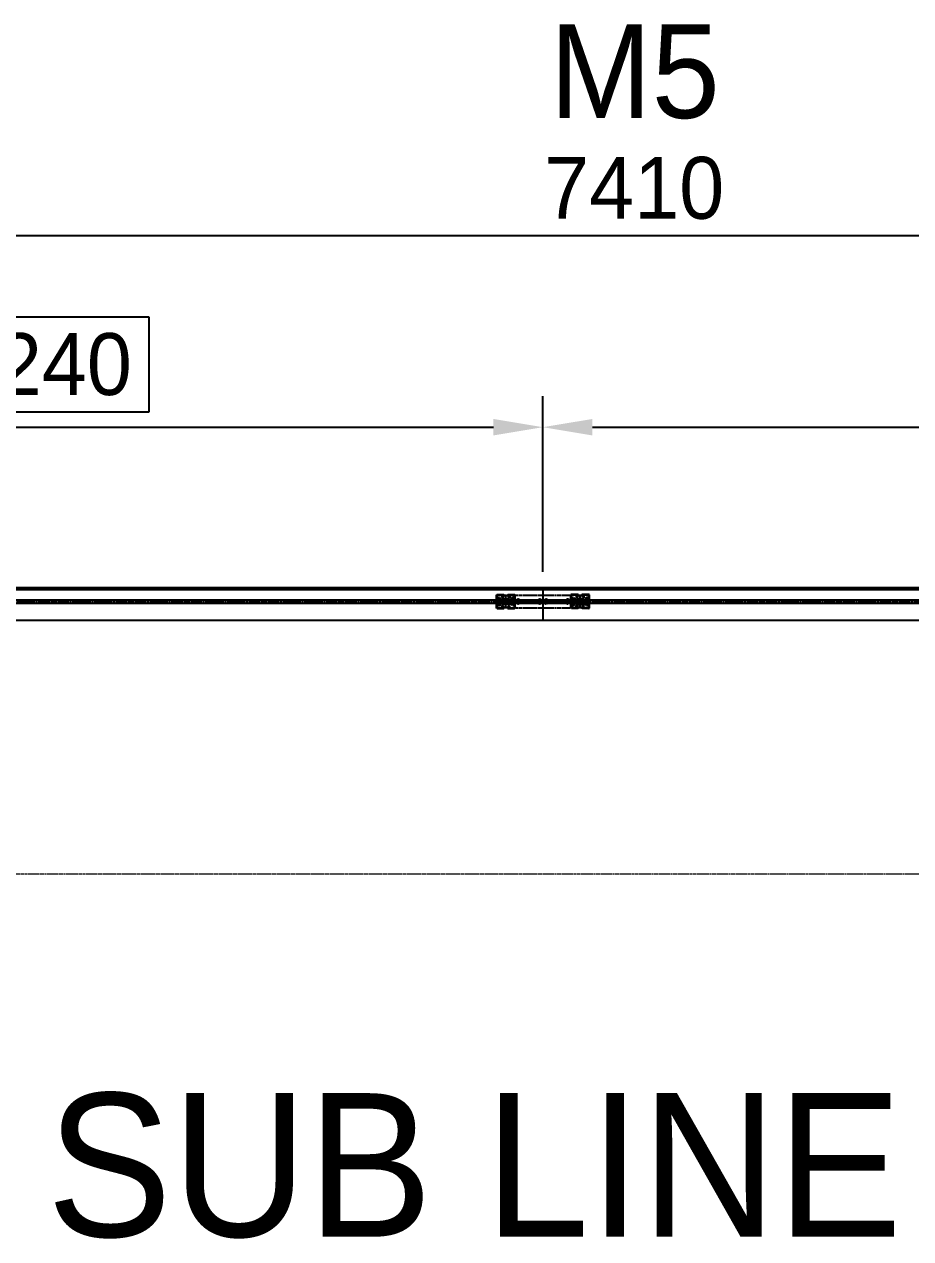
# Model space of a CAD drawing. Header units: inches. Extents: x 0 to 77285, y -118 to 40065.
# Drawn here: x 19598 to 22464, y 8541 to 12466 of the extents above; entities that cross this region are included whole.
import ezdxf
from ezdxf.enums import TextEntityAlignment as Align

# ---------------------------------------------------------------- set-up
doc = ezdxf.new("R2010")
doc.units = ezdxf.units.IN
doc.header["$LTSCALE"] = 5
doc.header["$MEASUREMENT"] = 0
for name, pattern in [('CENTER', [2, 1.25, -0.25, 0.25, -0.25]), ('HIDDEN', [0.375, 0.25, -0.125]), ('PHANTOM', [2.5, 1.25, -0.25, 0.25, -0.25, 0.25, -0.25])]:
    doc.linetypes.add(name, pattern=pattern)
for name, color, linetype in [('11', 1, 'CENTER'), ('22', 2, 'HIDDEN'), ('66', 6, 'PHANTOM'), ('B', 123, 'Continuous'), ('G', 231, 'Continuous')]:
    doc.layers.add(name, color=color, linetype=linetype)
doc.layers.add('33', color=3, linetype='PHANTOM', lineweight=9)
doc.styles.add('SCI', font='')
doc.styles.get('SCI').set_extended_font_data('Gulim')
doc.dimstyles.new('S', dxfattribs={"dimscale": 100, "dimtxt": 2.5, "dimasz": 2, "dimexe": 1.25, "dimexo": 0.625, "dimgap": -0.625, "dimtad": 1, "dimdec": 8, "dimtxsty": 'SCI', "dimcen": 2.5, "dimclrd": 1, "dimclre": 1, "dimclrt": 7, "dimadec": 8, "dimazin": 2, "dimtfac": 1, "dimtdec": 8, "dimtmove": 0, "dimatfit": 3, "dimfxl": 1, "dimarcsym": 0})
doc.dimstyles.new('SCH', dxfattribs={"dimtxt": 2.5, "dimasz": 2, "dimexe": 1.25, "dimexo": 0.625, "dimtad": 1, "dimdec": 8, "dimtxsty": 'SCI', "dimcen": 2.5, "dimclrd": 4, "dimclre": 4, "dimclrt": 7, "dimadec": 8, "dimazin": 2, "dimtfac": 1, "dimtdec": 8, "dimtmove": 0, "dimatfit": 3, "dimfxl": 1, "dimarcsym": 0})

# ---------------------------------------------------------------- blocks, each defined once
blk = doc.blocks.new('0104-20170619.11435441')
for p, q in [((-30, 6), (-30, 21)), ((-30, 6), (-29, 6)), ((-29, 5), (-29, 6)), ((-29, 5), (-24, 5)), ((-6, 22.5), (-28.5, 22.5)), ((-28, 10.5), (-28, 19.5)), ((-28, 10.5), (-26, 10.5)), ((-10.5, 20.5), (-27, 20.5)), ((-26, 10.5), (-26, 12.5)), ((-26, 12.5), (-20.4, 12.5)), ((-22.4, 12.5), (-24.1, 12.5)), ((-23, 10.5), (-24.1, 10.5)), ((-24, 10.5), (-21, 10.5)), ((-24, 5), (-24, 10.5)), ((-21, 10.5), (-18, 8.5)), ((-20.4, 12.5), (-16, 9.6)), ((-18, -8.5), (-18, 8.5)), ((-16, 1), (-16, 9.6)), ((-16, 1), (-9.9, 1)), ((-10.5, 18.5), (-12.5, 18.5)), ((-12.5, 18.5), (-12.5, 12.9)), ((-12.5, 12.9), (-7.9, 6.1)), ((-10.5, 20.5), (-10.5, 18.5)), ((-10.5, 16.5), (-10.5, 13.5)), ((-5, 16.5), (-10.5, 16.5)), ((-10.5, 13.5), (-6.5, 7.6)), ((-4.9, 1), (-7.4, 1)), ((-6, 22.5), (-6, 21.5)), ((-5, 21.5), (-6, 21.5)), ((-4.2, 2.8), (-6, 4.5)), ((-5, 21.5), (-5, 16.5)), ((-2.8, 4.2), (-4.5, 6)), ((-1, 4.9), (-1, 7.4)), ((1, 4.9), (1, 7.4)), ((2.8, 4.2), (4.5, 6)), ((4.2, 2.8), (6, 4.5)), ((4.9, 1), (7.4, 1)), ((5, 21.5), (5, 16.5)), ((6, 21.5), (5, 21.5)), ((10.5, 16.5), (5, 16.5)), ((6, 22.5), (6, 21.5)), ((28.5, 22.5), (6, 22.5)), ((10.5, 13.5), (6.5, 7.6)), ((12.5, 12.9), (7.9, 6.1)), ((9.9, 1), (16, 1)), ((10.5, 20.5), (10.5, 18.5)), ((27, 20.5), (10.5, 20.5)), ((12.5, 18.5), (10.5, 18.5)), ((10.5, 16.5), (10.5, 13.5)), ((12.5, 18.5), (12.5, 12.9)), ((20.4, 12.5), (16, 9.6)), ((16, 1), (16, 9.6)), ((21, 10.5), (18, 8.5)), ((18, -8.5), (18, 8.5)), ((26, 12.5), (20.4, 12.5)), ((24, 10.5), (21, 10.5)), ((24, 5), (24, 10.5)), ((29, 5), (24, 5)), ((26, 10.5), (26, 12.5)), ((28, 10.5), (26, 10.5)), ((28, 10.5), (28, 19.5)), ((29, 5), (29, 6)), ((30, 6), (29, 6)), ((30, 6), (30, 21)), ((-30, -21), (-30, -6)), ((-30, -6), (-29, -6)), ((-29, -6), (-29, -5)), ((-29, -5), (-24, -5)), ((-6, -22.5), (-28.5, -22.5)), ((-28, -19.5), (-28, -10.5)), ((-28, -10.5), (-26, -10.5)), ((-10.5, -20.5), (-27, -20.5)), ((-26, -12.5), (-26, -10.5)), ((-26, -12.5), (-20.4, -12.5)), ((-24, -10.5), (-24, -5)), ((-24, -10.5), (-21, -10.5)), ((-21, -10.5), (-18, -8.5)), ((-20.4, -12.5), (-16, -9.6)), ((-16, -9.6), (-16, -1)), ((-16, -1), (-9.9, -1)), ((-12.5, -12.9), (-7.9, -6.1)), ((-12.5, -18.5), (-12.5, -12.9)), ((-10.5, -18.5), (-12.5, -18.5)), ((-10.5, -13.5), (-6.5, -7.6)), ((-10.5, -16.5), (-10.5, -13.5)), ((-5, -16.5), (-10.5, -16.5)), ((-10.5, -20.5), (-10.5, -18.5)), ((-4.9, -1), (-7.4, -1)), ((-4.2, -2.8), (-6, -4.5)), ((-6, -22.5), (-6, -21.5)), ((-5, -21.5), (-6, -21.5)), ((-5, -21.5), (-5, -16.5)), ((-2.8, -4.2), (-4.5, -6)), ((-1, -4.9), (-1, -7.4)), ((1, -4.9), (1, -7.4)), ((2.8, -4.2), (4.5, -6)), ((4.2, -2.8), (6, -4.5)), ((4.9, -1), (7.4, -1)), ((5, -21.5), (5, -16.5)), ((10.5, -16.5), (5, -16.5)), ((6, -21.5), (5, -21.5)), ((6, -22.5), (6, -21.5)), ((28.5, -22.5), (6, -22.5)), ((10.5, -13.5), (6.5, -7.6)), ((12.5, -12.9), (7.9, -6.1)), ((9.9, -1), (16, -1)), ((10.5, -16.5), (10.5, -13.5)), ((12.5, -18.5), (10.5, -18.5)), ((10.5, -20.5), (10.5, -18.5)), ((27, -20.5), (10.5, -20.5)), ((12.5, -18.5), (12.5, -12.9)), ((16, -9.6), (16, -1)), ((20.4, -12.5), (16, -9.6)), ((21, -10.5), (18, -8.5)), ((26, -12.5), (20.4, -12.5)), ((24, -10.5), (21, -10.5)), ((24, -10.5), (24, -5)), ((29, -5), (24, -5)), ((26, -12.5), (26, -10.5)), ((28, -10.5), (26, -10.5)), ((28, -19.5), (28, -10.5)), ((29, -6), (29, -5)), ((30, -6), (29, -6)), ((30, -21), (30, -6))]:
    blk.add_line(p, q)
for centre, radius, start, end in [((-28.5, 21), 1.5, 90, 180), ((-27, 19.5), 1, 90, 180), ((0, 0), 10, 142.644, 174.2608), ((0, 0), 7.5, 172.3377, 187.6623), ((0, 0), 10, 49.1403, 130.8597), ((0, 0), 7.5, 127.3377, 142.6623), ((0, 0), 5, 146.537, 168.463), ((0, 0), 5, 101.537, 123.463), ((0, 0), 7.5, 82.3377, 97.6623), ((0, 0), 5, 56.537, 78.463), ((0, 0), 5, 11.537, 33.463), ((0, 0), 7.5, 37.3377, 52.6623), ((0, 0), 7.5, 352.3377, 7.6623), ((0, 0), 10, 5.7392, 39.0281), ((0, 0), 10, 5.7392, 37.356), ((27, 19.5), 1, 0, 90), ((28.5, 21), 1.5, 0, 90), ((-28.5, -21), 1.5, 180, 270), ((-27, -19.5), 1, 180, 270), ((0, 0), 10, 185.7392, 217.356), ((0, 0), 10, 229.1403, 309.2607), ((0, 0), 7.5, 217.3377, 232.6623), ((0, 0), 5, 191.537, 213.463), ((0, 0), 10, 243.4796, 310.8597), ((0, 0), 5, 236.537, 258.463), ((0, 0), 7.5, 262.3377, 277.6623), ((0, 0), 5, 281.537, 303.463), ((0, 0), 5, 326.537, 348.463), ((0, 0), 7.5, 307.3377, 322.6623), ((0, 0), 10, 320.9719, 354.2608), ((0, 0), 10, 322.644, 354.2608), ((27, -19.5), 1, 270, 0), ((28.5, -21), 1.5, 270, 0)]:
    blk.add_arc(centre, radius, start, end)
at = {"layer": '11'}
for p, q in [((0, -22.5), (0, 22.5)), ((30, 0), (-30, 0))]:
    blk.add_line(p, q, dxfattribs=at)
blk = doc.blocks.new('A$C8f69a4f7')
at = {"color": 7}
blk.add_line((0, 45.5), (0, -60), dxfattribs=at)
at = {"layer": '11'}
blk.add_line((93.4, 0), (-93.4, 0), dxfattribs=at)
at = {"layer": '66'}
for p, q in [((-90, -17), (-90, 17)), ((-87.5, 0), (-83.8, 6.5)), ((-83.8, -6.5), (-87.5, 0)), ((-87, 20), (87, 20)), ((-76.2, 6.5), (-83.8, 6.5)), ((-80, -7.3), (-80, 7.3)), ((-80, -7), (-80, 7)), ((-76.2, 6.5), (-72.5, 0)), ((-72.5, 0), (-76.2, -6.5)), ((-17.5, 0), (-13.8, 6.5)), ((-13.8, -6.5), (-17.5, 0)), ((-6.2, 6.5), (-13.8, 6.5)), ((-10, -7.3), (-10, 7.3)), ((-10, -7), (-10, 7)), ((-6.2, 6.5), (-2.5, 0)), ((-2.5, 0), (-6.2, -6.5)), ((2.5, 0), (6.2, 6.5)), ((6.2, -6.5), (2.5, 0)), ((13.8, 6.5), (6.2, 6.5)), ((10, -7.3), (10, 7.3)), ((10, -7), (10, 7)), ((13.8, 6.5), (17.5, 0)), ((17.5, 0), (13.8, -6.5)), ((72.5, 0), (76.2, 6.5)), ((76.2, -6.5), (72.5, 0)), ((83.8, 6.5), (76.2, 6.5)), ((80, -7.3), (80, 7.3)), ((80, -7), (80, 7)), ((83.8, 6.5), (87.5, 0)), ((87.5, 0), (83.8, -6.5)), ((90, -17), (90, 17)), ((-87, -20), (87, -20)), ((-76.2, -6.5), (-83.8, -6.5)), ((-6.2, -6.5), (-13.8, -6.5)), ((13.8, -6.5), (6.2, -6.5)), ((83.8, -6.5), (76.2, -6.5))]:
    blk.add_line(p, q, dxfattribs=at)
for centre, radius in [((-80, 0), 8.25), ((-80, 0), 6.5), ((-80, 0), 4.5), ((-80, 0), 4), ((-80, 0), 3.2), ((-10, 0), 8.25), ((-10, 0), 6.5), ((-10, 0), 4.5), ((-10, 0), 4), ((-10, 0), 3.2), ((10, 0), 8.25), ((10, 0), 6.5), ((10, 0), 4.5), ((10, 0), 4), ((10, 0), 3.2), ((80, 0), 8.25), ((80, 0), 6.5), ((80, 0), 4.5), ((80, 0), 4), ((80, 0), 3.2)]:
    blk.add_circle(centre, radius, dxfattribs=at)
for centre, start, end in [((-87, 17), 90, 180), ((87, 17), 0, 90), ((-87, -17), 180, 270), ((87, -17), 270, 0)]:
    blk.add_arc(centre, 3, start, end, dxfattribs=at)
at = {"layer": '22', "xscale": -1}
blk.add_blockref('0104-20170619.11435441', (-120, 0), dxfattribs=at)
at = {"layer": '22'}
blk.add_blockref('0104-20170619.11435441', (120, 0), dxfattribs=at)
blk = doc.blocks.new('A$C70ac2070')
for p, q in [((170, -7), (7130, -7)), ((170, -40.5), (7130, -40.5)), ((170, -50.5), (7130, -50.5)), ((170, -105.5), (7130, -105.5))]:
    blk.add_line(p, q)
at = {"layer": '11'}
blk.add_line((170, -45.5), (7130, -45.5), dxfattribs=at)
at = {"layer": 'B'}
blk.add_line((170, -5.5), (7130, -5.5), dxfattribs=at)
at = {"layer": 'G'}
blk.add_line((170, 0), (7130, 0), dxfattribs=at)
blk.add_blockref('A$C8f69a4f7', (3410, -45.5))
at = {"layer": '22', "xscale": -1}
blk.add_blockref('0104-20170619.11435441', (3290, -45.5), dxfattribs=at)
at = {"layer": '22'}
blk.add_blockref('0104-20170619.11435441', (3530, -45.5), dxfattribs=at)
blk = doc.blocks.new('*D547')
at = {"color": 1, "lineweight": -2, "transparency": 16777216}
for p, q in [((20001.3, 11518.9), (19308, 11518.9)), ((19308, 11518.9), (19308, 11213.6)), ((20001.3, 11213.6), (20001.3, 11518.9)), ((18034.6, 10695.6), (18034.6, 11263.6)), ((21274.6, 10695.6), (21274.6, 11263.6)), ((19308, 11213.6), (20001.3, 11213.6)), ((18194.6, 11163.6), (21114.6, 11163.6))]:
    blk.add_line(p, q, dxfattribs=at)
at = {"color": 1, "transparency": 16777216}
for points in [[(18194.6, 11190.2), (18194.6, 11136.9), (18034.6, 11163.6)], [(21114.6, 11190.2), (21114.6, 11136.9), (21274.6, 11163.6)]]:
    blk.add_solid(points, dxfattribs=at)
at = {"layer": 'Defpoints', "color": 0, "transparency": 16777216}
for p in [(21274.6, 11163.6), (18034.6, 10645.6), (21274.6, 10645.6)]:
    blk.add_point(p, dxfattribs=at)
at = {"color": 7, "transparency": 16777216, "insert": (19654.6, 11366.2), "char_height": 200, "attachment_point": 5, "style": 'SCI'}
blk.add_mtext('3240', dxfattribs=at)
blk = doc.blocks.new('*D548')
at = {"color": 1, "lineweight": -2, "transparency": 16777216}
for p, q in [((23481.3, 11518.9), (22788, 11518.9)), ((22788, 11518.9), (22788, 11213.6)), ((23481.3, 11213.6), (23481.3, 11518.9)), ((21274.6, 10695.6), (21274.6, 11263.6)), ((24994.6, 10695.6), (24994.6, 11263.6)), ((22788, 11213.6), (23481.3, 11213.6)), ((21434.6, 11163.6), (24834.6, 11163.6))]:
    blk.add_line(p, q, dxfattribs=at)
at = {"color": 1, "transparency": 16777216}
for points in [[(21434.6, 11190.2), (21434.6, 11136.9), (21274.6, 11163.6)], [(24834.6, 11190.2), (24834.6, 11136.9), (24994.6, 11163.6)]]:
    blk.add_solid(points, dxfattribs=at)
at = {"layer": 'Defpoints', "color": 0, "transparency": 16777216}
for p in [(24994.6, 11163.6), (21274.6, 10645.6), (24994.6, 10645.6)]:
    blk.add_point(p, dxfattribs=at)
at = {"color": 7, "transparency": 16777216, "insert": (23134.6, 11366.2), "char_height": 200, "attachment_point": 5, "style": 'SCI'}
blk.add_mtext('3720', dxfattribs=at)
blk = doc.blocks.new('*D561')
at = {"color": 4, "lineweight": -2, "transparency": 16777216}
for p, q in [((17864.6, 10695.6), (17864.6, 11883.1)), ((25274.6, 10695.6), (25274.6, 11883.1)), ((18024.6, 11783.1), (25114.6, 11783.1))]:
    blk.add_line(p, q, dxfattribs=at)
at = {"color": 4, "transparency": 16777216}
for points in [[(18024.6, 11809.8), (18024.6, 11756.5), (17864.6, 11783.1)], [(25114.6, 11809.8), (25114.6, 11756.5), (25274.6, 11783.1)]]:
    blk.add_solid(points, dxfattribs=at)
at = {"layer": 'Defpoints', "color": 0, "transparency": 16777216}
for p in [(25274.6, 11783.1), (17864.6, 10645.6), (25274.6, 10645.6)]:
    blk.add_point(p, dxfattribs=at)
at = {"color": 7, "transparency": 16777216, "insert": (21569.6, 11935.9), "char_height": 200, "attachment_point": 5, "style": 'SCI'}
blk.add_mtext('7410', dxfattribs=at)

msp = doc.modelspace()

# ---------------------------------------------------------------- linework, layer by layer
at = {"layer": '33'}
msp.add_line((12062.6504291, 9720.13160737), (38972.6497809, 9720.13160737), dxfattribs=at)

# ---------------------------------------------------------------- block references
msp.add_blockref('A$C70ac2070', (17864.6497809, 10645.63160737))

# ---------------------------------------------------------------- texts
at = {"color": 40, "style": 'SCI'}
msp.add_text('M5', height=302.884615385, dxfattribs=at).set_placement((21295.9036586, 12314.4165379), align=Align.MIDDLE_LEFT)
at = {"style": 'SCI'}
msp.add_text('SUB LINE', height=463.870736459, dxfattribs=at).set_placement((21052.81209729, 8547.18408121), align=Align.CENTER)

# ---------------------------------------------------------------- dimensions: what is measured, and where the dimension line sits
for base, p1, p2, dimstyle, override, picture, middle in [((25274.6497808981, 11783.1277994918), (17864.6497808981, 10645.6316073747), (25274.6497808981, 10645.6316073747), 'SCH', {"dimscale": 80}, '*D561', (21569.6497808981, 11935.9240711296)), ((21274.6497808981, 11163.5525083466), (18034.6497808981, 10645.6316073747), (21274.6497808981, 10645.6316073747), 'S', {"dimscale": 80}, '*D547', (19654.6497808981, 11366.2156241921)), ((24994.6497808981, 11163.5525083466), (21274.6497808981, 10645.6316073747), (24994.6497808981, 10645.6316073746), 'S', {"dimscale": 80, "dimtmove": 1}, '*D548', (23134.6497808981, 11366.2156241921))]:
    dim = msp.add_linear_dim(base=base, p1=p1, p2=p2, dimstyle=dimstyle, override=override)
    dim.commit()
    dim.dimension.update_dxf_attribs({"geometry": picture, "text_midpoint": middle})

doc.saveas('drawing.dxf')
